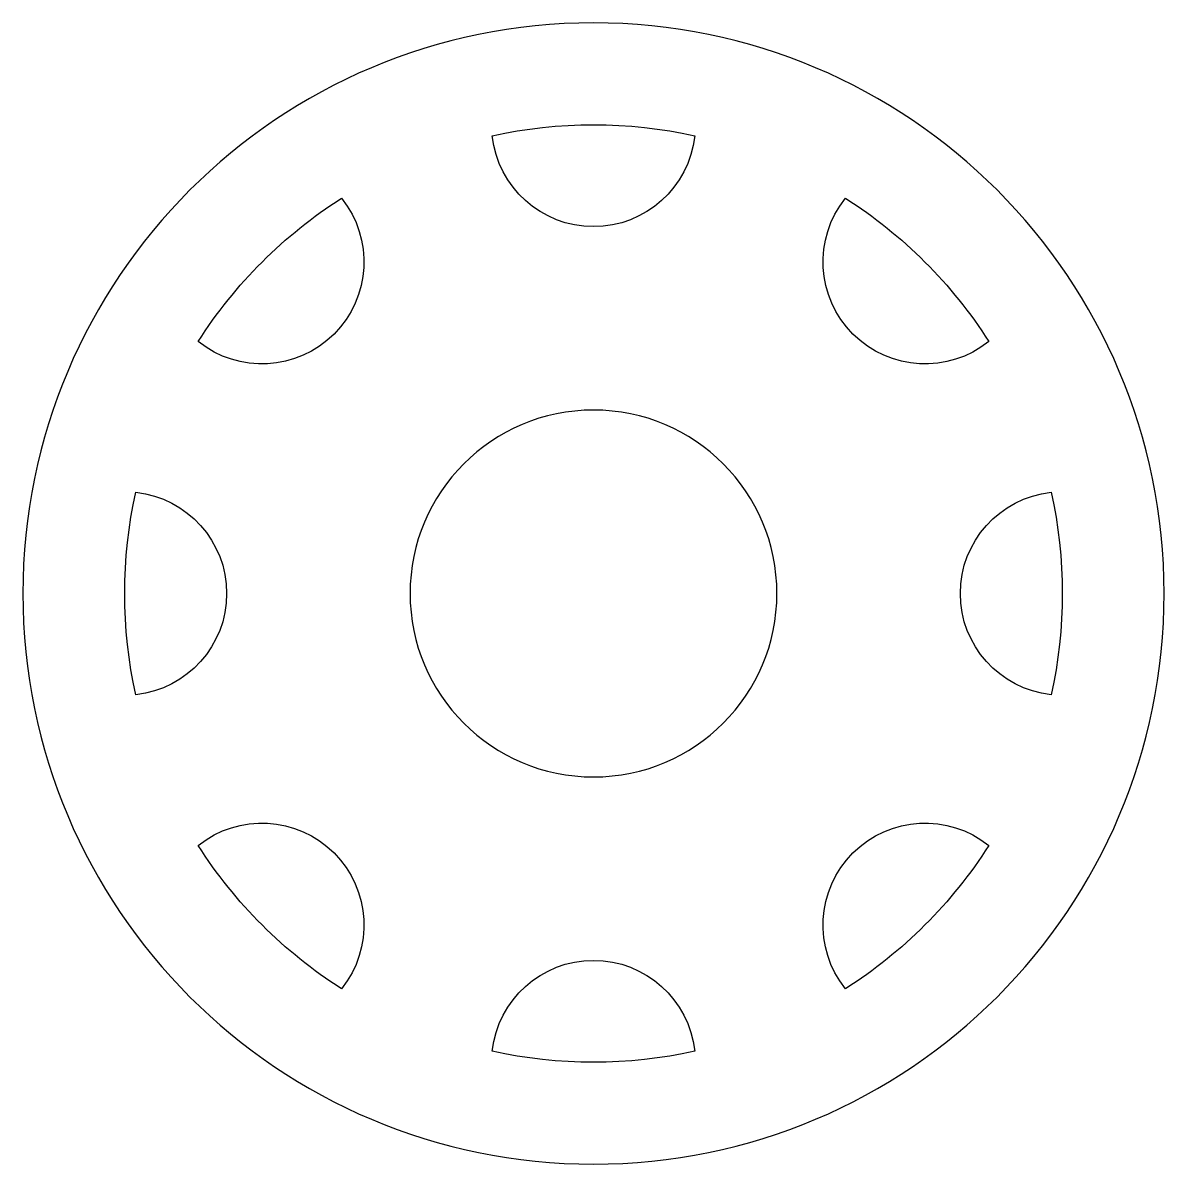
# Model space of a CAD drawing. Header units: millimetres. Extents: x -18 to 24, y -21 to 21.
import ezdxf

# ---------------------------------------------------------------- set-up
doc = ezdxf.new("R2010")
doc.units = ezdxf.units.MM

msp = doc.modelspace()

# ---------------------------------------------------------------- linework, layer by layer
at = {"color": 7, "extrusion": (-6.12323e-17, 6.12323e-17, -1)}
for radius in [21, 6.75]:
    msp.add_circle((-3, 0, 3), radius, dxfattribs=at)
for centre, radius, start, end in [((-3, 0, 3), 17.25, 77.5197, 102.4803), ((-3, 17.25, 3), 3.75, 186.2401, 353.7599), ((9.198, 12.198, 3), 3.75, 141.2401, 308.7599), ((-3, 0, 3), 17.25, 32.5197, 57.4803), ((-15.198, 12.198, 3), 3.75, 231.2401, 38.7599), ((-3, 0, 3), 17.25, 122.5197, 147.4803), ((-3, 0, 3), 17.25, 347.5197, 12.4803), ((14.25, 0, 3), 3.75, 96.2401, 263.7599), ((-20.25, 0, 3), 3.75, 276.2401, 83.7599), ((-3, 0, 3), 17.25, 167.5197, 192.4803), ((9.198, -12.198, 3), 3.75, 51.2401, 218.7599), ((-15.198, -12.198, 3), 3.75, 321.2401, 128.7599), ((-3, 0, 3), 17.25, 302.5197, 327.4803), ((-3, 0, 3), 17.25, 212.5197, 237.4803), ((-3, -17.25, 3), 3.75, 6.2401, 173.7599), ((-3, 0, 3), 17.25, 257.5197, 282.4803)]:
    msp.add_arc(centre, radius, start, end, dxfattribs=at)

doc.saveas('drawing.dxf')
